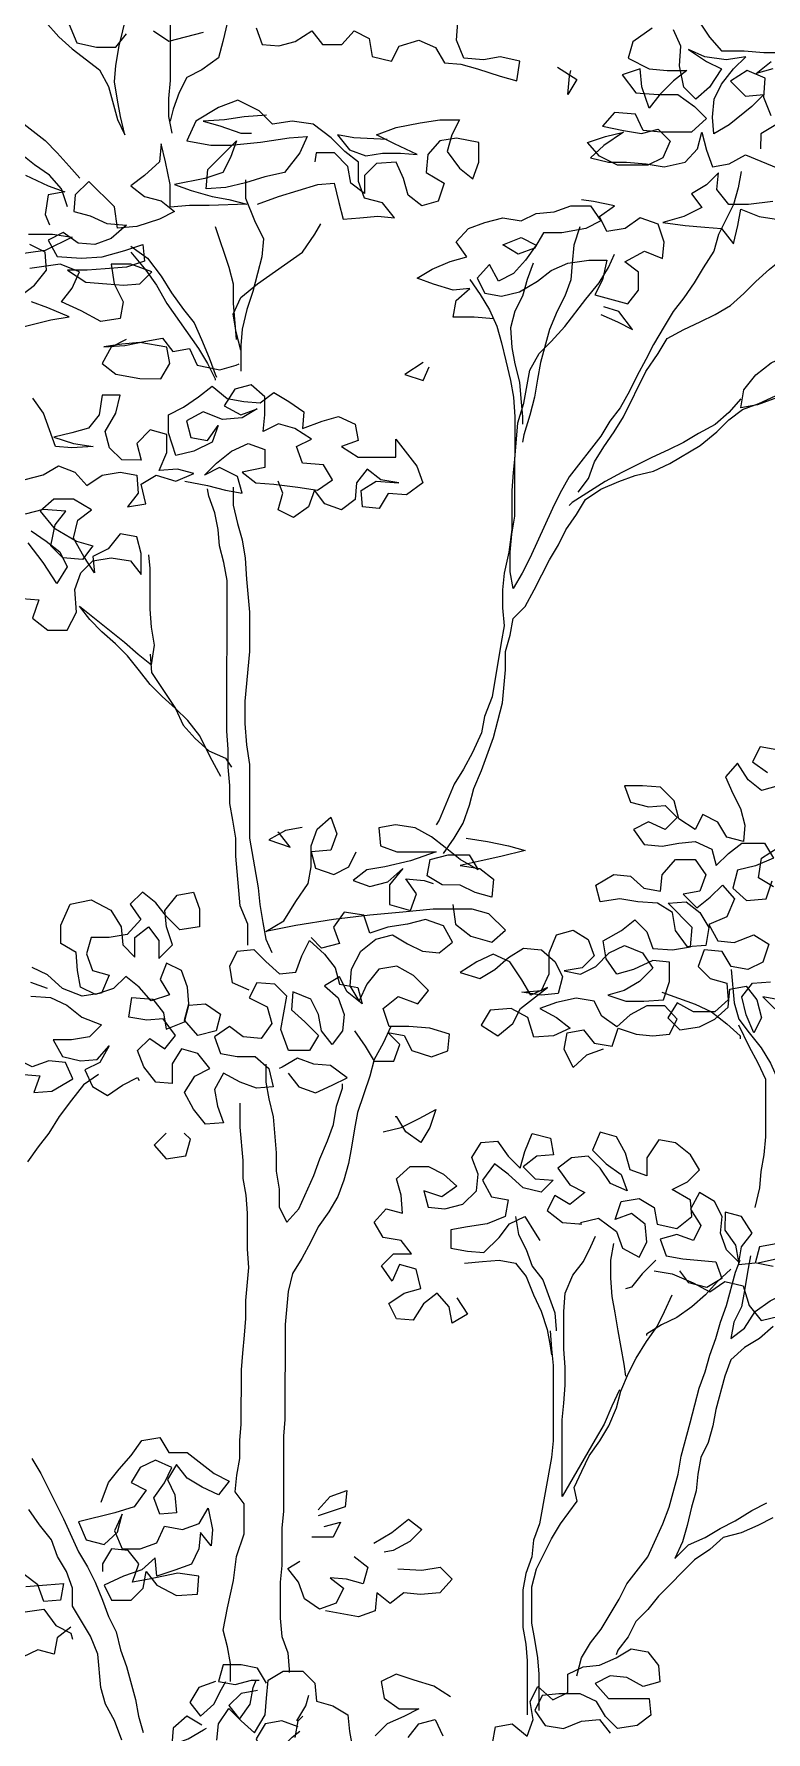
# Model space of a CAD drawing. Header units: inches. Extents: x 350994 to 353538, y 1581369 to 1583842.
# Drawn here: x 351589.92 to 351590.711, y 1583407.679 to 1583409.515 of the extents above; entities that cross this region are included whole.
import ezdxf

# ---------------------------------------------------------------- set-up
doc = ezdxf.new("R2010")
doc.units = ezdxf.units.IN
doc.header["$MEASUREMENT"] = 0
doc.linetypes.add('1', pattern=[0])
doc.layers.add('FOREST', color=96, linetype='Continuous')
doc.layers.add('TREE', color=81, linetype='1')

# ---------------------------------------------------------------- blocks, each defined once
blk = doc.blocks.new('TREE_4')
at = {"color": 94}
for points in [[(-328.7, 7781.9), (-314.2, 7747.1), (-276.7, 7738.4), (-239.1, 7738.4), (-218.8, 7764.4)], [(-166.8, 7770.1), (-137.9, 7749.9), (-106, 7758.5), (-71.3, 7767.2)], [(29.9, 7775.7), (41.4, 7743.9), (73.2, 7741), (105, 7749.7), (136.8, 7769.9), (157, 7743.8), (194.6, 7743.8), (217.8, 7769.8), (246.7, 7755.3), (252.4, 7720.6), (290, 7711.9), (304.5, 7740.8), (342.1, 7752.3), (373.9, 7737.8), (391.2, 7708.9), (423, 7706), (454.8, 7697.3), (498.2, 7682.8), (530, 7674.1), (535.8, 7711.7), (498.2, 7720.4), (466.4, 7714.6), (428.8, 7717.6), (414.4, 7752.3), (417.3, 7787)], [(877, 7792.3), (900.1, 7757.6), (923.2, 7731.6), (966.6, 7731.5), (1004.2, 7728.6), (1099.6, 7728.5)], [(1021.5, 7696.8), (989.7, 7688.1), (1018.6, 7711.2)], [(1018.5, 7607.1), (1004.1, 7641.9), (1007, 7679.4), (972.3, 7693.9), (940.5, 7673.7), (969.4, 7644.8), (1004.1, 7647.6), (981, 7624.5), (937.6, 7589.9), (908.6, 7572.5), (905.8, 7604.4), (908.7, 7639), (923.2, 7667.9), (946.3, 7696.8), (969.5, 7719.9), (931.9, 7714.2), (891.4, 7720), (859.6, 7734.5), (894.3, 7711.3), (923.2, 7696.9), (900, 7662.2), (874, 7639.1), (850.9, 7662.2), (842.2, 7702.7), (845.2, 7740.3), (830.7, 7772.1)], [(790.3, 7775), (752.7, 7749.1), (744, 7717.3), (784.4, 7697), (819.1, 7694.1), (856.7, 7694), (830.7, 7673.8), (804.6, 7647.8), (784.3, 7621.8), (769.9, 7662.3), (767.1, 7697), (732.4, 7685.5), (758.4, 7650.8), (801.7, 7647.8), (839.3, 7647.8), (871.1, 7624.6), (894.2, 7601.5), (865.3, 7575.5), (807.4, 7575.5), (772.7, 7578.5), (758.3, 7610.3), (717.8, 7613.2), (694.7, 7587.2), (735.2, 7578.5), (769.8, 7572.7), (801.7, 7581.3), (824.8, 7558.2), (810.3, 7526.4), (781.4, 7511.9), (723.5, 7512), (688.9, 7529.4), (665.7, 7555.4), (700.5, 7567), (735.2, 7575.6), (697.5, 7549.6), (671.5, 7526.5), (706.2, 7517.8), (740.9, 7517.8), (778.5, 7514.8), (813.2, 7509), (853.6, 7517.7), (876.8, 7543.7), (885.5, 7575.5), (894.1, 7540.8), (905.7, 7508.9), (937.5, 7514.7), (969.3, 7532), (1038.7, 7503)], [(1021.3, 7442.3), (975, 7436.6), (937.4, 7436.6), (914.3, 7465.6), (917.2, 7497.4), (894.1, 7474.3), (865.2, 7456.9), (885.4, 7430.9), (850.7, 7413.6), (810.2, 7402.1), (853.5, 7396.2), (891.1, 7393.3), (922.9, 7390.4), (946, 7361.4), (954.7, 7396.1), (960.5, 7427.9), (995.2, 7413.4), (1032.8, 7407.6)], [(1027.2, 7589.8), (998.3, 7572.5), (998.2, 7543.6)], [(-531, 7808.1), (-525.3, 7776.3), (-510.8, 7741.5), (-487.7, 7718.4), (-467.5, 7689.5), (-450.2, 7660.5), (-435.8, 7631.6), (-427.1, 7599.8), (-375.1, 7559.3), (-352, 7536.1), (-328.9, 7510.1), (-308.7, 7486.9)], [(-374.9, 7787.7), (-348.9, 7758.7), (-322.9, 7735.6), (-270.9, 7695.1), (-253.6, 7663.2), (-236.3, 7599.6), (-221.9, 7570.7), (-230.5, 7605.4), (-236.3, 7637.2), (-242, 7671.9), (-239.1, 7703.7), (-233.3, 7741.3), (-218.8, 7799.1)], [(-134.9, 7790.4), (-135, 7674.7), (-138, 7640), (-138, 7605.3), (-132.2, 7573.5)], [(-25.1, 7787.4), (-33.8, 7749.8), (-42.5, 7718), (-74.3, 7694.9), (-103.2, 7680.5), (-117.7, 7651.6), (-129.3, 7619.8), (-135.1, 7596.6)], [(-331.9, 7432), (-343.4, 7466.7), (-366.5, 7492.8), (-395.4, 7513), (-421.4, 7533.3), (-447.4, 7556.4), (-461.8, 7585.4), (-467.6, 7620.1), (-502.2, 7677.9), (-522.4, 7704), (-554.2, 7735.8)], [(608.1, 7700), (645.6, 7676.9), (628.2, 7648), (631.2, 7682.7), (634.1, 7694.2)], [(32.4, 7437.5), (72.9, 7451.9), (148.1, 7474.9), (179.9, 7477.8), (188.6, 7440.2), (197.2, 7408.4), (229, 7411.3), (263.7, 7414.1), (295.5, 7411.2), (272.4, 7440.1), (237.7, 7448.8), (226.2, 7480.7), (226.2, 7518.2), (200.2, 7538.5), (174.2, 7564.5), (139.6, 7590.6), (99.1, 7596.4), (61.5, 7590.7), (35.5, 7616.7), (-5, 7637), (-42.6, 7622.6), (-86, 7596.6), (-103.3, 7559), (-57.1, 7550.3), (-19.5, 7550.3), (38.3, 7556), (93.3, 7564.6), (128, 7567.5), (113.5, 7535.7), (84.5, 7498.1), (46.9, 7489.5), (9.3, 7478), (-28.2, 7469.3), (-65.8, 7466.5), (-62.9, 7504), (-7.9, 7558.9), (-19.5, 7527.1), (-34, 7498.2), (-68.7, 7486.7), (-126.5, 7475.2), (-94.8, 7463.6), (-54.3, 7452), (-22.5, 7446.2), (12.2, 7437.5), (-60.1, 7434.7), (-97.7, 7434.7), (-135.3, 7431.8), (-135.2, 7475.2), (-143.9, 7518.6), (-152.5, 7553.3), (-155.4, 7518.6), (-184.4, 7492.6), (-210.4, 7472.4), (-184.4, 7452.1), (-152.6, 7443.4), (-126.6, 7423.1), (-155.5, 7408.7), (-198.9, 7394.3), (-236.5, 7391.4), (-242.2, 7431.9), (-291.3, 7481.1), (-317.4, 7455.1), (-320.3, 7423.3), (-288.5, 7414.6), (-256.7, 7400.1), (-219.1, 7397.2), (-248.1, 7371.2), (-279.9, 7359.7), (-311.7, 7362.6), (-340.6, 7382.9), (-369.5, 7368.4), (-352.2, 7336.6), (-305.9, 7333.7), (-265.5, 7336.5), (-222.1, 7348.1), (-187.4, 7359.6), (-184.5, 7327.8), (-219.2, 7316.3), (-259.7, 7313.4), (-294.4, 7310.5), (-332, 7310.6), (-297.3, 7287.4), (-256.8, 7284.5), (-225, 7281.6), (-193.2, 7284.4), (-170.1, 7307.5), (-210.5, 7322), (-248.1, 7322.1), (-242.4, 7284.5), (-225.1, 7249.8), (-230.9, 7218), (-268.5, 7212.2), (-306, 7232.5), (-343.6, 7249.9), (-323.3, 7275.9), (-308.9, 7307.7), (-346.4, 7322.2), (-404.3, 7313.5)], [(-433.3, 7197.9), (-363.9, 7215.2), (-329.2, 7220.9), (-369.6, 7238.3), (-401.4, 7249.9)], [(-433.2, 7252.8), (-395.6, 7281.7), (-372.5, 7310.6), (-375.3, 7345.3), (-404.2, 7359.8)], [(-407.1, 7380), (-360.8, 7380), (-323.2, 7374.2), (-375.3, 7348.2), (-438.9, 7339.6)], [(-412.8, 7492.8), (-369.4, 7472.5), (-337.6, 7460.9), (-369.4, 7455.2), (-375.2, 7417.6), (-366.6, 7397.3)], [(49.9, 7608), (6.6, 7605.2), (-31, 7599.4), (-71.5, 7596.6), (-39.7, 7587.9), (0.8, 7573.4), (21, 7573.4)], [(281.2, 7561.6), (217.6, 7564.5), (185.8, 7570.3), (208.9, 7541.4), (240.7, 7529.8), (272.5, 7535.5), (307.2, 7535.5), (339, 7532.6), (295.7, 7552.9), (261, 7570.2), (298.6, 7584.7), (344.8, 7593.3), (382.4, 7599.1), (420, 7599), (405.5, 7570.1), (396.8, 7538.3), (419.9, 7506.5), (445.9, 7486.2), (457.5, 7518), (457.6, 7555.6), (414.2, 7564.3), (382.4, 7558.6), (359.2, 7532.6), (356.3, 7497.9), (391, 7477.6), (379.4, 7442.9), (347.6, 7434.3), (321.6, 7454.5), (312.9, 7486.4), (298.5, 7518.2), (260.9, 7515.3), (237.8, 7492.2), (237.7, 7457.5), (211.7, 7477.8), (206, 7509.6), (180, 7535.6), (145.3, 7535.7), (142.4, 7518.3)], [(960.6, 7500.2), (954.8, 7468.4), (946.1, 7436.6), (917.1, 7378.8), (908.4, 7347), (888.2, 7315.2), (870.8, 7286.3), (850.5, 7257.4), (830.3, 7231.4), (812.9, 7202.5), (792.6, 7167.9), (778.1, 7139), (760.7, 7107.2), (746.3, 7078.3), (728.9, 7046.5), (708.6, 7020.5), (691.3, 6991.6), (630.5, 6913.6), (613.1, 6881.8), (598.6, 6852.9), (555.1, 6757.5), (540.7, 6728.6), (523.3, 6699.7), (517.5, 6731.5), (517.6, 6769.1), (520.5, 6803.8), (526.3, 6838.5), (526.4, 6948.4), (529.3, 6986), (532.3, 7017.8), (543.9, 7055.3), (555.5, 7118.9), (572.9, 7150.7), (596, 7173.8), (622.1, 7202.7), (662.6, 7254.7), (688.6, 7286.5), (706, 7315.4), (717.6, 7341.4)], [(9.4, 7483.7), (9.3, 7449), (26.6, 7405.7), (43.9, 7370.9), (41, 7336.3), (32.3, 7304.5), (23.6, 7269.8), (12, 7235.1), (3.3, 7197.5), (0.4, 7165.7), (0.3, 7116.6)], [(486.2, 7217.3), (448.6, 7220.2), (408.1, 7220.3), (413.9, 7252.1), (440, 7275.2), (408.2, 7272.3), (370.6, 7283.9), (338.8, 7295.5), (367.7, 7312.8), (402.4, 7327.3), (434.2, 7335.9), (414, 7364.8), (437.2, 7390.8), (469, 7402.4), (503.7, 7411), (538.4, 7405.2), (567.3, 7419.6), (602, 7422.5), (633.8, 7434), (671.4, 7434), (691.6, 7405.1), (662.7, 7390.6), (616.4, 7382), (581.7, 7382), (564.4, 7353.1), (532.5, 7341.6), (503.7, 7359), (538.4, 7373.4), (567.3, 7358.9), (547, 7330), (523.8, 7304), (494.9, 7289.6), (477.6, 7321.4), (454.4, 7295.4), (468.9, 7266.5), (500.7, 7260.7), (535.4, 7269.3), (570.1, 7289.5), (596.1, 7309.7), (627.9, 7324.2), (668.4, 7329.9), (703.1, 7329.9), (694.4, 7292.3), (679.9, 7263.4), (743.5, 7246), (763.8, 7272), (763.8, 7306.7), (737.8, 7326.9), (775.4, 7347.1), (810.1, 7332.7), (813, 7364.5), (801.5, 7399.2), (766.8, 7410.8), (737.9, 7390.6), (703.2, 7384.8), (688.7, 7413.7), (717.7, 7433.9), (677.2, 7442.7), (654.1, 7445.6)], [(-48.6, 7394.2), (-22.6, 7316.1), (-14, 7284.3), (-14, 7246.7), (-11.1, 7209.1), (-8.3, 7177.3)], [(0.4, 7157), (-8.3, 7191.7), (-14, 7226.4), (0.5, 7258.2), (32.3, 7284.2), (119.1, 7344.9), (142.3, 7379.5), (153.8, 7399.8)], [(651.1, 7393.5), (639.5, 7358.8), (636.6, 7324.1), (633.7, 7292.3), (622.1, 7260.5), (607.6, 7231.7), (593.1, 7197), (575.7, 7133.4), (569.9, 7101.6), (564.1, 7066.9), (555.4, 7032.2), (543.8, 6994.6), (540.9, 6980.2)], [(647.8, 6884.7), (668, 6910.7), (679.6, 6942.5), (697, 6971.4), (717.3, 7000.2), (734.7, 7029.1), (778.1, 7115.8), (801.3, 7150.5), (818.6, 7179.4), (850.5, 7196.7), (882.3, 7211.2), (911.2, 7225.6), (940.1, 7242.9), (966.2, 7266), (989.3, 7289.1), (1015.4, 7312.2), (1047.2, 7338.2), (1073.2, 7364.2), (1084.8, 7381.6)], [(-210.5, 7356.7), (-178.7, 7333.6), (-152.7, 7298.8), (-132.5, 7267), (-109.4, 7235.2), (-89.2, 7209.2), (-74.8, 7177.3), (-60.3, 7142.6), (-48.8, 7110.8), (-45.9, 7105)], [(-210.5, 7345.2), (-181.6, 7310.4), (-161.4, 7281.5), (-141.2, 7246.8), (-80.6, 7160), (-63.3, 7131.1), (-48.8, 7102.1), (-48.8, 7099.3)], [(561.4, 7324.2), (549.9, 7292.4), (541.1, 7260.6), (526.7, 7231.7), (518, 7199.9), (520.8, 7162.3), (526.6, 7130.5), (535.2, 7095.8), (538.1, 7064), (540.9, 7029.3), (540.9, 7014.9)], [(440, 7292.5), (460.2, 7263.6), (477.5, 7234.7), (491.9, 7202.8), (500.6, 7171), (509.2, 7136.3), (517.9, 7098.7), (523.6, 7066.9), (526.5, 7029.3), (526.4, 6954.2), (523.5, 6922.4), (520.6, 6887.7), (520.5, 6812.5), (514.7, 6769.1), (506, 6728.7), (503, 6696.9), (503, 6662.2), (505.9, 6627.5), (500.1, 6595.7), (482.6, 6491.6), (468.1, 6454), (462.3, 6422.2), (444.9, 6384.6), (427.6, 6352.9), (410.2, 6324), (381.2, 6254.6), (375.4, 6245.9)], [(691.5, 7225.8), (723.3, 7211.3), (752.2, 7196.8), (726.2, 7231.5), (697.3, 7240.2)], [(1315.9, 7152.9), (1252.3, 7121.2), (1217.6, 7109.7), (1185.8, 7101), (1153.9, 7089.5), (1119.2, 7080.8), (1023.8, 7063.6), (992, 7052), (960.2, 7046.3), (966, 7081), (989.2, 7109.9), (1018.1, 7133), (1049.9, 7147.4), (1078.8, 7164.7), (1110.7, 7182), (1139.6, 7199.4), (1168.5, 7219.6), (1191.7, 7236.9)], [(-219.3, 7177.5), (-248.3, 7163), (-265.6, 7131.3), (-239.6, 7111), (-193.4, 7102.3), (-152.9, 7102.2), (-135.5, 7131.1), (-141.3, 7162.9), (-193.3, 7171.7), (-228, 7168.8), (-262.7, 7163.1), (-222.2, 7165.9), (-181.8, 7174.5), (-149.9, 7180.3), (-129.7, 7154.3), (-97.9, 7160), (-83.5, 7128.2), (-40.1, 7119.5), (-8.3, 7128.1), (-2.5, 7131)], [(350.2, 7133.6), (315.5, 7110.5), (350.2, 7098.9), (361.8, 7124.9)], [(-419.3, 6680.4), (-387.5, 6677.4), (-399.1, 6642.7), (-370.2, 6619.6), (-332.6, 6619.6), (-315.2, 6654.2), (-318.1, 6697.6), (-306.5, 6729.4), (-283.3, 6752.5), (-248.6, 6758.3), (-211.1, 6752.4), (-190.8, 6726.4), (-190.8, 6766.9), (-199.4, 6798.7), (-231.2, 6804.5), (-254.4, 6775.6), (-283.3, 6761.2), (-280.5, 6729.4), (-300.7, 6761.2), (-320.9, 6795.9), (-312.2, 6830.6), (-286.1, 6850.8), (-320.8, 6871.1), (-358.4, 6871.1), (-384.4, 6848), (-358.5, 6816.2), (-315.1, 6790.1), (-283.3, 6781.4), (-303.6, 6755.4), (-341.2, 6758.3), (-364.3, 6781.5), (-355.6, 6822), (-335.3, 6848), (-378.7, 6850.9), (-413.4, 6842.3)], [(-401.8, 6810.4), (-372.9, 6790.2), (-346.9, 6769.9), (-332.5, 6741), (-352.8, 6709.2), (-378.8, 6749.7), (-407.6, 6787.3)], [(-413.3, 6908.8), (-378.6, 6917.4), (-349.7, 6934.7), (-317.9, 6923.1), (-294.8, 6897.1), (-265.8, 6917.3), (-231.1, 6923), (-199.3, 6917.2), (-196.5, 6882.5), (-216.7, 6856.5), (-182, 6862.3), (-190.7, 6899.9), (-161.8, 6917.2), (-124.2, 6905.6), (-89.5, 6920), (-121.3, 6928.7), (-156, 6925.9), (-141.5, 6960.6), (-141.4, 6995.2), (-173.2, 7004), (-199.3, 6978), (-190.6, 6946.1), (-228.2, 6946.2), (-251.3, 6969.3), (-260, 7001.1), (-239.7, 7035.8), (-231, 7070.5), (-265.7, 7070.5), (-271.5, 7033), (-291.8, 7007), (-323.6, 6998.3), (-358.3, 6989.7), (-320.7, 6978.1), (-283.1, 6972.2), (-323.6, 6969.4), (-355.4, 6972.3), (-378.5, 7035.9), (-398.7, 7064.9)], [(-106.8, 6905.6), (-63.5, 6896.9), (-28.8, 6888.2), (3, 6882.4), (-5.6, 6914.2), (-40.3, 6931.5), (-69.2, 6917.1), (-46.1, 6940.2), (-17.1, 6963.3), (14.7, 6977.8), (46.5, 6966.2), (46.4, 6931.5), (3.1, 6922.8), (29.1, 6902.6), (63.8, 6899.6), (110, 6893.8), (147.6, 6888), (176.5, 6908.2), (159.2, 6937.1), (118.7, 6940.1), (107.2, 6971.9), (136.1, 6986.3), (104.3, 7006.6), (72.5, 7015.3), (43.6, 7000.9), (46.5, 7032.7), (46.6, 7067.4), (20.6, 7090.5), (-11.3, 7081.9), (-31.5, 7050.1), (0.3, 7032.7), (32.1, 7044.2), (3.2, 7026.9), (-34.4, 7024.1), (-72, 7038.6), (-103.8, 7021.2), (-95.2, 6989.4), (-63.4, 6983.6), (-43.1, 7012.5), (-54.7, 6980.7), (-89.4, 6963.4), (-124.1, 6954.8), (-138.5, 6998.1), (-138.5, 7032.8), (-109.6, 7047.3), (-80.7, 7067.5), (-54.6, 7087.7), (-25.7, 7064.5), (6.1, 7058.7), (37.9, 7055.8), (63.9, 7076), (92.8, 7058.6), (121.7, 7038.4), (118.8, 7006.6), (156.4, 7021), (188.2, 7029.6), (220, 7015.2), (225.7, 6983.3), (193.9, 6971.8), (225.7, 6951.5), (298, 6951.5), (298, 6986.2), (338.5, 6934.1), (350, 6902.3), (318.2, 6879.2), (283.5, 6882.1), (266.1, 6853.2), (234.3, 6856.1), (231.4, 6887.9), (260.4, 6905.3), (303.7, 6902.3), (269, 6908.1), (243, 6928.4), (222.8, 6902.4), (219.9, 6870.6), (193.8, 6850.4), (162, 6862), (141.8, 6888), (130.2, 6856.2), (101.3, 6836), (72.4, 6850.5), (81.1, 6882.3), (72.4, 6905.4)], [(389.8, 6191), (410.1, 6219.9), (427.5, 6248.8), (439.1, 6283.5), (447.8, 6315.3), (462.3, 6349.9), (485.4, 6413.5), (494.1, 6445.3), (502.8, 6480), (508.7, 6543.6), (508.7, 6578.3), (517.4, 6610.1), (523.2, 6641.9), (546.4, 6665), (563.8, 6696.8), (592.7, 6754.6), (610.1, 6783.5), (624.6, 6812.4), (644.9, 6841.3), (662.2, 6870.2), (691.2, 6890.4), (725.9, 6904.8), (757.7, 6916.4), (792.4, 6925), (824.2, 6939.4), (882.1, 6974.1), (913.9, 7000.1), (937, 7023.2), (963.1, 7043.4), (994.9, 7054.9), (1026.7, 7069.4)], [(960.2, 7063.6), (937.1, 7037.6), (911, 7014.5), (879.2, 6997.2), (850.3, 6979.9), (821.3, 6965.5), (789.5, 6951), (731.7, 6922.2), (699.8, 6904.8), (636.2, 6864.4), (630.4, 6858.7)], [(13.8, 6015), (13.8, 6055.4), (-0.6, 6090.1), (-9.2, 6185.6), (-9.2, 6220.3), (-14.9, 6255), (-20.7, 6286.8), (-20.6, 6321.5), (-23.5, 6356.2), (-23.5, 6390.9), (-26.3, 6425.6), (-26, 6714.7), (-31.8, 6749.4), (-40.4, 6781.2), (-43.3, 6813), (-49.1, 6844.8), (-60.6, 6876.6), (-63.5, 6891.1)], [(-14.3, 6893.9), (-14.3, 6859.2), (-5.7, 6824.5), (2.9, 6792.7), (8.7, 6758), (11.5, 6717.5), (17.3, 6653.9), (17.2, 6578.8), (8.4, 6483.4), (8.4, 6440), (11.3, 6399.5), (17, 6361.9), (16.9, 6220.2), (34.1, 6124.8), (37, 6093), (42.7, 6058.3), (48.5, 6026.5), (60, 6000.5)], [(-38, 6338.8), (-58.2, 6376.4), (-78.4, 6416.9), (-101.5, 6445.9), (-124.6, 6469), (-150.6, 6492.2), (-173.7, 6515.3), (-193.9, 6541.4), (-217, 6570.3), (-240.1, 6593.4), (-266.1, 6616.6), (-289.2, 6639.8), (-309.4, 6665.8), (-222.8, 6596.3), (-196.8, 6573.2), (-170.8, 6552.9), (-164.9, 6590.5), (-170.7, 6625.2), (-173.6, 6659.9), (-173.5, 6738), (-176.3, 6764)], [(-173.6, 6573.1), (-170.8, 6538.5), (-124.6, 6469), (-110.1, 6437.2), (-87, 6411.2), (-61, 6388), (-29.2, 6373.5), (-17.7, 6356.2)], [(696, 5814.8), (664.1, 5803.3), (638.1, 5780.2), (620.8, 5814.9), (626.6, 5846.7), (658.4, 5852.5), (678.6, 5826.4), (713.3, 5820.6), (724.9, 5855.3), (759.6, 5843.7), (791.4, 5840.8), (823.2, 5843.6), (837.7, 5872.5), (814.6, 5898.6), (779.9, 5898.6), (748.1, 5881.3), (722, 5858.2), (693.1, 5878.4), (678.7, 5907.4), (644, 5913.2), (606.4, 5904.5), (574.6, 5893), (606.4, 5875.6), (632.4, 5855.4), (600.6, 5840.9), (563, 5838.1), (551.4, 5875.7), (519.7, 5893.1), (479.2, 5890.2), (461.8, 5861.3), (493.6, 5841), (522.5, 5864.1), (537, 5893), (589.1, 5933.5), (557.3, 5919), (539.9, 5948), (516.8, 5982.7), (485.1, 5997.2), (453.2, 5982.7), (421.4, 5962.5), (459, 5950.9), (487.9, 5968.3), (514, 5991.4), (542.9, 6008.7), (577.6, 6005.8), (603.6, 5982.6), (618, 5953.7), (609.3, 5921.9), (577.5, 5919), (539.9, 5924.8), (577.5, 5927.7), (592, 5959.5), (592, 6000), (606.5, 6034.7), (638.3, 6043.3), (667.2, 6025.9), (678.8, 5994.1), (655.6, 5971), (620.9, 5965.2), (652.7, 5959.4), (681.6, 5973.9), (707.7, 5999.9), (736.6, 6014.3), (771.3, 5999.8), (791.5, 5970.9), (765.5, 5944.9), (736.5, 5927.6), (704.7, 5918.9), (739.4, 5907.3), (774.1, 5907.3), (811.7, 5910.1), (823.3, 5944.8), (823.3, 5982.4), (791.5, 5985.3), (753.9, 5968), (722.1, 5959.4), (701.9, 5988.3), (696.1, 6023), (730.9, 6043.2), (756.9, 6063.4), (780, 6040.3), (791.5, 6008.5), (829.1, 6005.5), (863.8, 6011.3), (866.8, 6048.9), (820.5, 6095.2), (855.2, 6098), (881.2, 6077.8), (898.6, 6048.8), (892.7, 6014.2), (858, 6011.3), (834.9, 6043.1), (829.2, 6077.8), (800.3, 6095.2), (762.7, 6098.1), (728, 6103.9), (690.4, 6098.2), (681.8, 6130), (716.5, 6150.2), (748.3, 6147.3), (774.3, 6124.1), (806.1, 6118.3), (809, 6150.1), (835.1, 6179), (872.7, 6179), (892.9, 6150), (881.3, 6118.2), (849.5, 6112.5), (875.5, 6086.4), (901.5, 6106.7), (924.7, 6129.8), (947.8, 6103.7), (933.3, 6069), (898.6, 6054.6), (915.9, 6022.8), (947.7, 6019.9), (985.3, 6034.3), (1014.2, 6016.9), (1002.6, 5982.2), (973.7, 5967.8), (941.9, 5973.6), (924.5, 6002.6), (889.8, 6005.5), (878.3, 5973.7), (901.4, 5950.5), (933.2, 5941.8), (936, 5910), (910, 5886.9), (869.5, 5887), (837.7, 5904.3), (820.3, 5875.4), (843.4, 5852.3), (881, 5858), (910, 5872.5), (936, 5895.6), (938.9, 5930.3), (970.7, 5936), (991, 5910), (999.6, 5875.3), (985.1, 5846.4), (970.7, 5881.1), (962, 5915.8), (982.3, 5941.8), (1017, 5944.6)], [(1034.3, 5909.9), (1002.5, 5915.7), (1025.6, 5892.6)], [(1029, 6389.9), (997.2, 6395.7), (982.7, 6366.8), (1011.6, 6346.5)], [(1031.8, 6320.5), (1000, 6311.9), (974, 6332.1), (953.8, 6363.9), (930.6, 6337.9), (945.1, 6306.1), (959.5, 6277.2), (968.1, 6245.4), (965.2, 6213.6), (933.4, 6222.3), (916.1, 6251.2), (887.2, 6265.7), (872.7, 6236.8), (840.9, 6257.1), (832.3, 6291.8), (806.3, 6317.8), (771.6, 6320.7), (736.9, 6320.8), (748.4, 6289), (783.1, 6280.3), (814.9, 6283.1), (838, 6260), (814.9, 6236.9), (783.1, 6251.3), (754.2, 6236.9), (774.4, 6208), (809.1, 6205.1), (840.9, 6210.8), (872.7, 6213.7), (904.5, 6199.2), (913.1, 6167.4), (936.3, 6190.5), (962.3, 6210.7), (1005.7, 6210.7), (1023, 6181.7), (988.3, 6167.3), (953.6, 6158.7), (944.9, 6124), (970.9, 6100.8), (1008.5, 6103.7), (1020.1, 6138.4)], [(1023, 6126.8), (994.1, 6144.2), (999.9, 6181.7), (1031.7, 6202)], [(444.7, 6084), (369.5, 6084), (311.7, 6078.3), (248, 6072.6), (178.6, 6064), (106.3, 6052.5), (48.5, 6040.9), (83.2, 6061.2), (106.4, 6098.7), (129.6, 6133.4), (135.4, 6165.2), (135.4, 6205.7), (147, 6237.5), (173, 6260.6), (184.6, 6228.8), (173, 6197), (135.4, 6194.1), (144, 6162.3), (178.7, 6150.7), (207.6, 6165.1), (222.1, 6194)], [(118.1, 6240.4), (86.3, 6234.6), (54.5, 6217.3), (94.9, 6202.8), (74.7, 6228.9), (71.8, 6231.8)], [(433.2, 6219.9), (473.7, 6214), (514.2, 6205.3), (546, 6196.6), (499.7, 6185.1), (462.1, 6176.5), (421.6, 6167.8), (459.2, 6162), (485.2, 6141.7), (482.3, 6107), (450.5, 6115.8), (421.6, 6130.2), (386.9, 6130.3), (358, 6147.6), (363.8, 6179.4), (398.5, 6188.1), (439, 6188), (456.3, 6159.1), (421.6, 6179.4), (392.7, 6202.5), (366.7, 6222.8), (334.9, 6240.2), (297.4, 6246), (265.5, 6240.2), (268.4, 6205.5), (300.2, 6194), (375.4, 6193.9), (326.2, 6176.6), (277, 6165.1), (242.3, 6159.3), (216.3, 6139.1), (248.1, 6127.5), (282.8, 6136.1), (311.7, 6162.1), (285.7, 6130.4), (285.6, 6092.8), (326.1, 6081.2), (337.7, 6113), (317.5, 6141.9), (352.2, 6139), (369.5, 6133.2)], [(16.6, 5928.2), (-15.2, 5942.7), (-20.9, 5974.5), (-6.5, 6003.4), (25.3, 6006.3), (48.5, 5983.1), (74.5, 5960), (106.3, 5962.8), (117.9, 5994.6), (132.3, 6023.5), (161.2, 5997.5), (181.4, 5971.4), (190.1, 5939.6), (224.8, 5933.8), (233.4, 5902), (204.5, 5925.2), (190.1, 5954.1), (161.2, 5936.8), (187.2, 5913.6), (198.7, 5881.8), (195.8, 5850), (175.5, 5824), (155.3, 5850), (149.6, 5881.8), (135.1, 5910.8), (100.4, 5925.2), (97.5, 5890.6), (123.5, 5867.4), (149.5, 5841.4), (132.2, 5812.5), (91.7, 5812.5), (77.3, 5853), (88.9, 5916.6), (65.8, 5939.7), (31.1, 5942.7), (16.6, 5913.8), (51.3, 5896.4), (59.9, 5864.6), (39.6, 5835.7), (5, 5838.6), (-21, 5858.9), (-50, 5838.6), (-38.4, 5806.8), (-6.6, 5801), (28.1, 5801), (54.1, 5777.8), (62.7, 5743.1), (30.9, 5740.3), (-0.9, 5751.9), (-32.7, 5769.2), (-50.1, 5737.4), (-44.3, 5705.6), (-32.8, 5673.8), (-67.5, 5671), (-90.6, 5699.9), (-107.9, 5731.7), (-87.6, 5763.5), (-58.7, 5777.9), (-81.8, 5806.9), (-113.6, 5815.6), (-131, 5786.7), (-131, 5749.1), (-162.8, 5752), (-185.9, 5780.9), (-197.5, 5812.8), (-174.3, 5835.9), (-145.4, 5815.6), (-125.1, 5841.6), (-148.3, 5873.4), (-180.1, 5870.6), (-214.7, 5876.4), (-208.9, 5914), (-168.5, 5911), (-148.2, 5885), (-142.5, 5853.2), (-107.8, 5867.6), (-99.1, 5899.4), (-67.3, 5902.3), (-38.4, 5882), (-47.1, 5850.2), (-81.8, 5841.6), (-107.8, 5870.5), (-99.1, 5902.3), (-101.9, 5934.1), (-113.5, 5965.9), (-142.4, 5980.4), (-154, 5948.6), (-136.6, 5919.7), (-171.3, 5908.1), (-194.5, 5934.2), (-220.5, 5954.5), (-243.6, 5931.3), (-278.3, 5919.8), (-307.2, 5934.3), (-313, 5966.1), (-315.8, 6000.8), (-344.7, 6018.2), (-344.7, 6052.9), (-327.3, 6093.3), (-286.8, 6102), (-249.3, 6081.7), (-229, 6049.9), (-226.2, 6015.2), (-203.1, 5992), (-203, 6029.6), (-177, 6049.8), (-156.8, 6023.8), (-156.8, 5989.1), (-130.8, 6015.1), (-142.3, 6049.8), (-145.2, 6081.6), (-122, 6110.5), (-90.2, 6116.2), (-78.7, 6084.4), (-78.7, 6049.7), (-116.3, 6044), (-142.3, 6070), (-162.5, 6096.1), (-188.5, 6116.3), (-211.7, 6093.2), (-191.4, 6064.3), (-217.5, 6035.4), (-252.2, 6029.7), (-286.9, 6029.7), (-295.6, 5997.9), (-284.1, 5966.1), (-252.3, 5957.4), (-266.7, 5922.7), (-304.3, 5916.9), (-341.9, 5931.4), (-370.8, 5957.5), (-399.7, 5972)], [(-402.6, 5917), (-365.1, 5914.1), (-333.3, 5899.6), (-304.4, 5876.5), (-266.8, 5862), (-290, 5838.9), (-324.7, 5833.1), (-359.4, 5833.1), (-342, 5801.3), (-307.3, 5792.6), (-275.5, 5795.5), (-252.4, 5821.5), (-269.8, 5789.7), (-298.7, 5775.3), (-284.3, 5743.4), (-255.4, 5726.1), (-226.4, 5746.3), (-197.5, 5760.7), (-194.6, 5754.9)], [(218.9, 5850), (239.1, 5821), (256.5, 5792.1), (294, 5792.1), (305.6, 5823.9), (282.5, 5847), (314.3, 5841.2), (328.8, 5812.3), (366.3, 5800.7), (398.1, 5812.2), (401.1, 5844), (363.5, 5855.6), (323, 5858.5), (285.4, 5858.6), (273.9, 5893.3), (302.8, 5916.4), (340.4, 5901.9), (360.7, 5927.9), (331.8, 5956.8), (300, 5974.2), (265.3, 5968.5), (242.1, 5939.6), (227.7, 5907.8), (210.3, 5936.7), (213.2, 5968.5), (230.6, 6003.2), (259.6, 6026.3), (291.4, 6034.9), (320.3, 6017.6), (349.2, 6003.1), (381, 6000.2), (407, 6020.4), (389.7, 6052.2), (355, 6063.8), (320.3, 6055.2), (282.7, 6049.4), (248, 6037.9), (236.5, 6072.6), (198.9, 6078.4), (178.6, 6049.5), (190.2, 6017.7), (155.5, 6009), (135.2, 6029.3)], [(407.1, 6092.7), (412.8, 6055.1), (441.7, 6031.9), (482.2, 6020.3), (508.2, 6043.4), (476.5, 6075.2), (444.7, 6084)], [(-370.8, 5931.5), (-402.6, 5943.1)], [(941.9, 5967.8), (947.6, 5904.2), (956.2, 5872.4), (976.4, 5846.4), (999.5, 5817.4), (1016.9, 5788.5), (1031.3, 5756.7), (1034.2, 5748)], [(808.8, 5924.6), (872.4, 5901.4), (904.2, 5886.9), (933.1, 5863.8), (959.1, 5840.6), (959.1, 5834.8)], [(288.3, 5858.6), (273.8, 5826.8), (256.5, 5795), (247.8, 5763.2), (224.6, 5693.8), (218.8, 5662), (212.9, 5627.3), (207.1, 5595.5), (198.4, 5563.7), (186.8, 5532), (169.5, 5503.1), (149.2, 5474.2), (134.7, 5445.3), (117.3, 5413.5), (100, 5384.6), (91.2, 5349.9), (85.4, 5286.3), (85.2, 5104.1), (82.3, 5072.3), (82.2, 4927.8), (79.3, 4896), (79.2, 4823.7), (76.3, 4791.9), (76.2, 4722.5), (79.1, 4687.8), (90.6, 4656), (93.5, 4624.2), (93.5, 4618.4)], [(987.7, 5511), (996.4, 5548.6), (999.3, 5580.4), (1005.1, 5612.2), (1008.1, 5646.9), (1008.2, 5756.7), (993.7, 5788.5), (976.4, 5820.4), (956.2, 5860.9)], [(-492.4, 5778.3), (-454.8, 5769.6), (-385.4, 5763.8), (-397, 5732), (-362.3, 5734.8), (-321.8, 5757.9), (-336.3, 5789.8), (-368.1, 5792.7), (-399.9, 5781.1), (-428.8, 5795.6), (-457.7, 5813), (-486.6, 5798.6), (-495.3, 5792.8)], [(48.3, 5786.5), (48.2, 5751.8), (54, 5720), (62.6, 5685.3), (68.4, 5615.9), (68.3, 5581.2), (74.1, 5546.5), (74, 5511.8), (88.5, 5482.9), (111.6, 5508.9), (140.6, 5572.5), (152.2, 5604.3), (166.7, 5638.9), (178.3, 5670.7), (184.1, 5705.4), (195.7, 5740.1), (195.7, 5748.8)], [(91.6, 5769.1), (111.8, 5743.1), (143.6, 5731.5), (175.5, 5745.9), (204.4, 5760.3), (172.6, 5783.5), (140.8, 5786.4), (109, 5798), (80.1, 5780.7), (74.3, 5777.8)], [(-272.7, 5766.6), (-301.6, 5746.4), (-324.8, 5717.5), (-347.9, 5685.7), (-368.2, 5653.9), (-388.5, 5627.9), (-408.7, 5599)], [(-400.6, 5029.4), (-383.2, 5000.5), (-340, 4913.7), (-311.1, 4850.1), (-293.8, 4821.1), (-279.3, 4792.2), (-264.9, 4757.5), (-253.4, 4725.7), (-239, 4696.8), (-230.3, 4662.1), (-218.8, 4630.2), (-201.5, 4566.6), (-195.7, 4534.8), (-187.1, 4503)], [(-19.3, 4601.1), (-19.3, 4635.8), (-25, 4667.6), (-33.7, 4699.5), (-25, 4742.8), (-13.3, 4794.9), (-7.5, 4841.1), (7, 4884.5), (7, 4942.3), (-10.3, 4965.4), (-7.4, 4997.2), (-1.6, 5029), (-1.5, 5063.7), (1.4, 5095.5), (1.5, 5199.6), (4.4, 5231.4), (7.3, 5266.1), (10.2, 5297.9), (10.3, 5332.6), (16.1, 5396.2), (13.3, 5430.9), (13.3, 5500.3), (10.5, 5535), (4.7, 5566.8), (4.7, 5601.5), (-1, 5665.1), (-0.9, 5711.4)], [(273.7, 5656.2), (308.4, 5664.8), (343.1, 5682.2), (374.9, 5699.5), (363.3, 5664.8), (345.9, 5635.9), (317.1, 5656.2), (299.7, 5685.1), (296.8, 5685.1)], [(-142.7, 5653.7), (-165.8, 5630.6), (-142.7, 5604.5), (-105.1, 5610.3), (-96.4, 5642.1), (-108, 5653.7)], [(415.1, 5338), (435.3, 5306.2), (406.3, 5288.9), (400.6, 5320.7), (377.5, 5346.7), (351.4, 5326.5), (331.2, 5294.7), (299.4, 5297.7), (284.9, 5326.6), (313.9, 5346.8), (345.7, 5355.4), (337, 5393), (305.3, 5401.7), (290.8, 5369.9), (270.6, 5398.9), (293.7, 5422), (328.4, 5422), (308.2, 5448), (273.5, 5453.8), (256.2, 5482.7), (279.3, 5508.7), (311.1, 5500), (308.3, 5534.7), (299.6, 5566.5), (325.7, 5589.6), (360.4, 5589.6), (389.3, 5575.1), (415.3, 5552), (386.3, 5531.8), (351.6, 5543.4), (360.3, 5511.6), (392.1, 5508.6), (426.8, 5517.3), (452.8, 5543.3), (455.8, 5575.1), (444.2, 5606.9), (461.6, 5635.8), (493.4, 5638.6), (513.6, 5609.7), (536.7, 5586.6), (545.4, 5618.4), (559.9, 5653), (594.6, 5644.3), (600.4, 5612.5), (568.6, 5609.7), (542.5, 5589.5), (565.6, 5566.3), (600.3, 5563.4), (577.2, 5540.3), (542.5, 5549), (513.6, 5575), (487.6, 5595.3), (464.4, 5563.5), (481.7, 5531.7), (513.5, 5525.9), (507.7, 5494.1), (473, 5479.6), (435.4, 5473.9), (403.6, 5468.1), (403.6, 5433.4), (435.4, 5427.6), (467.2, 5424.7), (496.1, 5453.6), (516.4, 5479.6), (545.3, 5494), (565.5, 5462.2), (574.2, 5447.7)], [(652.3, 5482.4), (687, 5491), (721.7, 5465), (733.2, 5433.1), (765, 5415.8), (779.5, 5444.7), (776.6, 5479.4), (750.6, 5499.6), (718.8, 5488.1), (730.4, 5522.8), (765.1, 5528.5), (794, 5511.2), (799.7, 5479.3), (837.3, 5470.6), (866.2, 5493.7), (863.4, 5525.5), (828.7, 5545.8), (857.6, 5560.2), (880.8, 5583.4), (863.5, 5612.3), (834.6, 5635.4), (802.8, 5641.3), (779.6, 5606.6), (779.6, 5571.9), (747.8, 5583.5), (739.1, 5615.3), (721.8, 5647.1), (690, 5655.8), (675.5, 5621.1), (701.5, 5595.1), (730.4, 5574.8), (742, 5543), (710.2, 5557.5), (690, 5586.4), (666.9, 5609.6), (635, 5606.7), (609, 5586.5), (632.1, 5554.7), (661, 5540.2), (632.1, 5517.1), (603.2, 5534.5), (588.7, 5505.6), (617.6, 5482.4), (649.4, 5479.5), (655.2, 5479.5)], [(793.9, 5389.7), (828.6, 5383.9), (869, 5366.5), (900.8, 5349.1), (929.7, 5369.4), (964.4, 5360.7), (976, 5323.1), (999.1, 5294.1), (1033.8, 5302.8)], [(1022.3, 5398.2), (990.5, 5404), (1028.1, 5412.6)], [(1028.1, 5441.5), (996.3, 5435.8), (987.6, 5404), (955.8, 5401.1), (961.6, 5435.8), (981.9, 5461.8), (961.7, 5493.7), (929.9, 5502.4), (929.8, 5467.7), (950, 5438.7), (955.8, 5406.9), (932.7, 5430.1), (921.2, 5461.9), (924.1, 5493.7), (909.6, 5522.6), (880.7, 5540), (863.4, 5508.2), (883.6, 5476.4), (869.1, 5447.5), (837.3, 5459.1), (805.5, 5450.4), (817, 5418.6), (848.8, 5412.8), (912.4, 5407), (924, 5375.1), (895, 5357.8), (860.4, 5366.5), (843, 5389.7)], [(528, 5494.1), (533.7, 5459.4), (548.1, 5430.4), (559.7, 5398.6), (579.9, 5372.6), (603, 5308.9), (605.8, 5277.1), (605.8, 5274.2)], [(727.2, 5161.4), (712.7, 5129.6), (698.2, 5094.9), (680.8, 5066), (617.1, 4956.2), (617.2, 5034.3), (617.2, 5103.6), (620.2, 5135.4), (623.1, 5170.1), (623.1, 5204.8), (620.3, 5239.5), (620.3, 5311.8), (623.2, 5346.5), (637.7, 5381.2), (658, 5407.2), (672.5, 5436.1), (681.2, 5456.3)], [(978.9, 5418.5), (973.1, 5386.7), (967.3, 5352), (961.5, 5320.2), (947, 5291.3), (941.2, 5259.5), (967.2, 5279.7), (987.5, 5311.5), (1016.4, 5331.7), (1045.4, 5346.1), (1077.2, 5357.7), (1140.8, 5374.9), (1175.5, 5386.5), (1239.1, 5403.8), (1268.1, 5418.2), (1297, 5435.5), (1323, 5455.7), (1337.5, 5470.2)], [(715.9, 5441.8), (710, 5410), (710, 5375.3), (712.9, 5340.6), (718.6, 5308.8), (724.4, 5274.1), (735.9, 5210.5), (738.8, 5187.4)], [(1022.2, 5282.5), (996.1, 5259.4), (967.2, 5242.1), (941.2, 5219), (929.6, 5187.2), (912.2, 5123.6), (906.4, 5091.8), (897.7, 5060), (883.2, 5031.1), (877.4, 4999.3), (874.4, 4967.5), (865.7, 4935.7), (857, 4901), (848.3, 4869.2), (833.8, 4837.4), (859.9, 4863.4), (891.7, 4877.9), (920.6, 4895.2), (949.6, 4909.6), (981.4, 4929.8), (1010.3, 4944.3)], [(429.6, 5404.5), (464.3, 5407.4), (496.1, 5410.2), (527.9, 5404.4), (548.1, 5378.4), (562.5, 5343.7), (577, 5311.9), (588.5, 5277.1), (594.2, 5245.3), (597.1, 5228)], [(645.7, 4612.1), (654.4, 4646.8), (671.8, 4675.7), (692, 4701.7), (726.8, 4759.5), (741.3, 4788.4), (781.8, 4840.4), (810.8, 4904), (822.4, 4935.8), (839.8, 4999.4), (845.6, 5034), (863, 5097.6), (871.7, 5132.3), (880.4, 5164.1), (892, 5195.9), (900.7, 5227.7), (912.3, 5259.5), (921, 5291.3), (932.6, 5323.1), (950, 5386.7), (958.7, 5409.8)], [(796.8, 5410), (770.7, 5384), (750.5, 5358), (738.9, 5355.1)], [(941.3, 5392.5), (915.3, 5369.4), (892.1, 5343.4), (866.1, 5320.3), (837.2, 5300.1), (808.2, 5285.6), (779.3, 5268.3), (779.3, 5265.4)], [(573.4, 4545.7), (573.4, 4615.1), (570.6, 4646.9), (564.8, 4681.6), (559.1, 4713.4), (559.1, 4782.8), (567.8, 4817.4), (596.8, 4875.2), (614.2, 4904.1), (646, 4947.5), (640.3, 4973.5), (654.7, 5005.3), (669.2, 5034.2), (689.5, 5063.1), (706.9, 5092), (721.3, 5126.7), (730.1, 5158.5), (744.5, 5193.2), (759, 5222.1), (779.3, 5253.8), (799.6, 5282.7), (814, 5311.6), (828.5, 5343.4)], [(-227.6, 4488.6), (-242, 4526.2), (-259.3, 4558), (-268, 4589.8), (-273.7, 4653.4), (-288.1, 4688.1), (-322.8, 4746), (-322.7, 4780.7), (-334.3, 4812.5), (-351.6, 4841.4), (-363.1, 4873.2), (-386.2, 4902.2), (-406.4, 4931.1)], [(594.3, 5274.3), (597.1, 5239.6), (600, 5207.7), (599.9, 5063.2), (596.9, 5031.4), (573.7, 4904.2), (562.1, 4872.4), (559.2, 4840.6), (547.6, 4808.8), (541.8, 4777), (541.7, 4704.7), (547.5, 4672.9), (550.3, 4641.1), (550.2, 4537)], [(1021.8, 4915.3), (992.9, 4900.9), (961.1, 4886.5), (926.4, 4877.8), (900.4, 4854.7), (871.4, 4834.5), (802, 4765.2), (781.7, 4739.2), (758.6, 4716.1), (744.1, 4687.2), (723.8, 4661.2), (720.9, 4652.5)], [(-267.6, 4945.4), (-253.2, 4983), (-232.9, 5009), (-209.7, 5035), (-189.5, 5063.9), (-154.8, 5069.7), (-137.4, 5040.7), (-102.8, 5040.7), (-50.7, 5000.2), (-21.8, 4985.7), (-42.1, 4959.7), (-73.9, 4974.2), (-102.8, 4991.5), (-123, 5017.6), (-140.4, 4988.7), (-126, 4959.8), (-123.1, 4925.1), (-154.9, 4922.2), (-166.4, 4954), (-146.2, 4982.9), (-131.7, 5011.8), (-163.5, 5026.3), (-192.4, 5011.9), (-209.8, 4983), (-180.9, 4968.5), (-204, 4936.7), (-241.6, 4925.2), (-311, 4907.9), (-296.6, 4873.2), (-261.9, 4864.5), (-235.9, 4887.6), (-227.2, 4922.3), (-241.7, 4890.5), (-227.2, 4855.8), (-192.6, 4855.7), (-160.7, 4867.3), (-146.3, 4899.1), (-111.6, 4893.2), (-79.7, 4904.8), (-62.4, 4933.7), (-53.7, 4893.2), (-56.7, 4861.4), (-76.9, 4887.4), (-79.8, 4855.6), (-94.3, 4826.7), (-126.1, 4815.2), (-160.8, 4803.7), (-163.7, 4838.4), (-189.7, 4815.3), (-224.4, 4803.7), (-262, 4786.4), (-247.6, 4757.5), (-210, 4757.4), (-186.8, 4780.6), (-181, 4812.4), (-160.8, 4786.3), (-123.2, 4766), (-82.8, 4768.9), (-79.8, 4803.6), (-120.3, 4809.4), (-175.3, 4797.9), (-207.1, 4792.1), (-195.5, 4826.8), (-215.7, 4852.9), (-247.5, 4855.8), (-264.9, 4826.9), (-264.9, 4812.4)], [(148.7, 4930.6), (171.8, 4956.6), (203.7, 4968.1), (200.7, 4936.3), (148.7, 4919)], [(160.2, 4898.8), (192, 4907.4), (177.6, 4878.5), (137.1, 4878.6)], [(255.6, 4866.9), (290.3, 4887.1), (322.2, 4913.1), (348.2, 4892.8), (325, 4869.7), (293.2, 4852.4), (275.8, 4849.5)], [(218, 4840.9), (244, 4820.6), (235.3, 4788.8), (203.5, 4797.5), (171.7, 4800.5), (197.7, 4780.2), (183.2, 4751.3), (151.4, 4739.8), (122.5, 4760), (111, 4791.8), (90.8, 4817.9), (113.9, 4832.3)], [(-325.7, 4705.5), (-351.7, 4685.3), (-357.5, 4653.5), (-389.3, 4662.2), (-418.3, 4647.8)], [(-412.4, 4783.7), (-371.9, 4786.5), (-340.1, 4789.4), (-345.9, 4757.6), (-377.7, 4754.7), (-389.2, 4786.5), (-415.2, 4806.8)], [(-418.2, 4734.5), (-377.7, 4740.3), (-354.6, 4708.4), (-325.7, 4693.9), (-322.8, 4682.4)], [(301.8, 4817.7), (348.1, 4814.8), (382.8, 4820.5), (405.9, 4797.4), (382.7, 4771.4), (345.2, 4768.5), (313.3, 4771.4), (287.3, 4751.2), (261.3, 4771.5), (258.4, 4736.8), (226.6, 4725.2), (163, 4736.9)], [(402.8, 4571.8), (371, 4592.1), (333.4, 4603.7), (298.7, 4615.3), (269.8, 4600.9), (275.6, 4569.1), (304.5, 4548.8), (342.1, 4548.8), (313.1, 4534.3), (281.3, 4519.9), (258.2, 4496.8)], [(321.8, 4493.8), (342, 4519.9), (373.8, 4528.5), (388.3, 4496.7)], [(483.7, 4482.1), (489.5, 4513.9), (521.3, 4519.7), (550.2, 4496.5), (561.8, 4528.3), (556, 4563), (570.5, 4591.9), (599.4, 4565.9), (628.3, 4580.3), (628.4, 4615), (657.3, 4629.4), (689.1, 4632.3), (720.9, 4646.7), (749.8, 4664), (781.6, 4658.2), (801.9, 4632.2), (804.7, 4600.4), (772.9, 4591.7), (741.1, 4609.1), (709.3, 4612), (680.4, 4597.6), (706.4, 4568.7), (784.4, 4568.6), (787.3, 4536.8), (761.3, 4516.6), (723.7, 4510.8), (700.6, 4534), (683.2, 4562.9), (651.5, 4577.4), (611, 4577.4), (579.2, 4574.6), (564.7, 4545.7), (584.9, 4516.7), (619.6, 4510.9), (654.3, 4525.3), (689, 4528.2), (709.2, 4502.2)], [(50.1, 4598.2), (32.8, 4627.1), (1, 4632.9), (-33.7, 4633), (-42.4, 4601.2), (-10.6, 4595.3), (21.2, 4604), (35.6, 4604)], [(-45.4, 4488.4), (-42.5, 4520.2), (-22.2, 4549.1), (0.9, 4525.9), (26.9, 4502.8), (47.1, 4537.5), (50.1, 4569.3), (53, 4604), (81.9, 4621.3), (119.5, 4621.3), (142.6, 4598.1), (145.5, 4563.4), (177.3, 4554.7), (206.2, 4537.3), (209, 4505.5), (214.8, 4473.7)], [(104.9, 4494), (110.7, 4525.8), (119.4, 4534.5)], [(-48.2, 4601.2), (-80, 4589.6), (-97.4, 4560.7), (-77.2, 4534.7), (-51.2, 4557.8), (-36.7, 4586.7), (-28, 4601.1)], [(32.7, 4583.7), (0.9, 4578), (-22.2, 4554.9), (-2, 4528.8), (18.2, 4557.7), (24.1, 4589.5), (29.8, 4604)], [(107.8, 4525.8), (125.2, 4554.7), (131, 4575)], [(-74.3, 4517.3), (-103.2, 4534.7), (-129.3, 4511.6), (-132.2, 4479.8), (-100.4, 4491.3), (-71.4, 4508.7), (-65.6, 4511.6)], [(110.7, 4514.3), (78.9, 4525.9), (47.1, 4520.1), (29.7, 4491.2), (44.2, 4462.3), (76, 4470.9), (99.1, 4494.1), (113.6, 4505.6)]]:
    blk.add_lwpolyline(points, dxfattribs=at)

msp = doc.modelspace()

# ---------------------------------------------------------------- hatches: boundary and pattern name
at = {"layer": 'FOREST', "lineweight": 5}
h = msp.add_hatch(dxfattribs=at)
h.set_pattern_fill('ANSI31', color=96, scale=50, style=0)
h.paths.add_polyline_path([(351604.9274, 1583347.98), (351663.0036, 1583522.9504), (351611.8779, 1583545.3594), (351490.2916, 1583598.0852), (351436.5696, 1583404.4646), (351529.745, 1583373.1705)])
h.paths.add_polyline_path([(351517.5086, 1583480.1397), (351575.3657, 1583480.1397), (351575.3657, 1583465.1397), (351517.5086, 1583465.1397)], flags=24)

# ---------------------------------------------------------------- block references
at = {"layer": 'TREE', "lineweight": 5, "xscale": 0.0005632341344607994, "yscale": 0.0005632341490127146, "zscale": 0.0005632341444477617}
msp.add_blockref('TREE_4', (351590.1432, 1583405.1422), dxfattribs=at)

doc.saveas('drawing.dxf')
